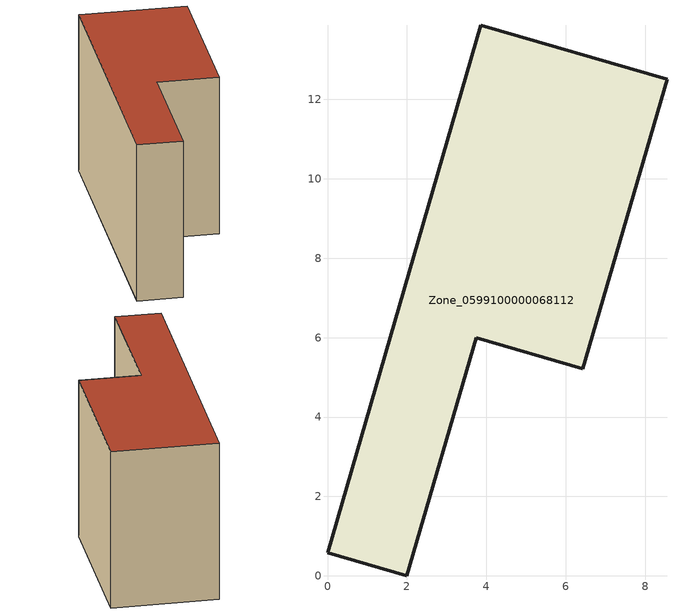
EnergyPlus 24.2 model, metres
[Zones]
Zone_0599100000068112
 floor ground (C_G): 3.74,6 2,0 0,0.58 3.86,13.87 8.55,12.51 6.43,5.22 z0
 wall outside (C_F): 3.86,13.87 0,0.58 2,0 3.74,6 6.43,5.22 8.55,12.51 3.86,13.87 z0:7.59
 roof outside (C_R): 8.55,12.51 3.86,13.87 0,0.58 2,0 3.74,6 6.43,5.22 z7.59
[BUILDING]
Pand.0599100000068112: North Axis=0; Terrain=City; Loads Convergence Tolerance Value=0.04; Temperature Convergence Tolerance Value=0.4; Solar Distribution=FullExterior; Maximum Number of Warmup Days=25; Minimum Number of Warmup Days=1
[Site:Location]
Rotterdam.The.Hague.AP_ZH_NLD Design_Conditions: Latitude=51.96; Longitude=4.45; Time Zone=1; Elevation=-4.5
[SITE:GROUNDTEMPERATURE:BUILDINGSURFACE]
18, 18, 18, 18, 18, 18, 18, 18, 18, 18, 18, 18
[MATERIAL] Thermal Absorptance=0.9; Solar Absorptance=0.7; Visible Absorptance=0.7
Name | Roughness | Thickness | Conductivity | Density | Specific Heat
G.TI.1946 | MediumSmooth | 0.15 | 1 | 540 | 1210
F.TI.1946 | Rough | 0.3 | 0.857143 | 1920 | 840
R.TI.1946 | MediumRough | 0.2 | 0.1 | 1500 | 1000
[CONSTRUCTION]
C_G: G.TI.1946
C_F: F.TI.1946
C_R: R.TI.1946
[ZONE]
Zone_0599100000068112: Type=1; Multiplier=1; Ceiling Height=Autocalculate; Volume=Autocalculate; Floor Area=autocalculate; Part of Total Floor Area=Yes
[ZONEINFILTRATION:DESIGNFLOWRATE]
Infil_Zone_0599100000068112: Zone or ZoneList or Space or SpaceList=Zone_0599100000068112; Schedule=AlwaysOn; Design Flow Rate Calculation Method=Flow/Area; Flow Rate per Floor Area=0.003; Constant Term Coefficient=1; Temperature Term Coefficient=0; Velocity Term Coefficient=0; Velocity Squared Term Coefficient=0
[HVACTEMPLATE:ZONE:IDEALLOADSAIRSYSTEM]
Zone_0599100000068112: Maximum Heating Supply Air Temperature=50; Minimum Cooling Supply Air Temperature=13; Maximum Heating Supply Air Humidity Ratio=0.0156; Minimum Cooling Supply Air Humidity Ratio=0.0077; Heating Limit=NoLimit; Cooling Limit=NoLimit; Dehumidification Control Type=ConstantSensibleHeatRatio; Cooling Sensible Heat Ratio=0.7; Dehumidification Setpoint=60; Humidification Control Type=None; Humidification Setpoint=30; Outdoor Air Method=None; Outdoor Air Flow Rate per Person=0.00944; Outdoor Air Flow Rate per Zone Floor Area=0; Outdoor Air Flow Rate per Zone=0; Demand Controlled Ventilation Type=None; Outdoor Air Economizer Type=NoEconomizer; Heat Recovery Type=None; Sensible Heat Recovery Effectiveness=0.7; Latent Heat Recovery Effectiveness=0.65
[ZONECONTROL:THERMOSTAT]
ThermostatControl_Zone_0599100000068112: Zone or ZoneList=Zone_0599100000068112; Control Type Schedule=DualSetpointControlType; Control 1=Thermostat_Zone_0599100000068112; Temperature Difference Between Cutout And Setpoint=0
[THERMOSTATSETPOINT:DUALSETPOINT]
Thermostat_Zone_0599100000068112: Heating Setpoint Temperature Schedule=HeatingSetpoint_Zone_0599100000068112; Cooling Setpoint Temperature Schedule=CoolingSetpoint_Zone_0599100000068112
[SCHEDULE:COMPACT]
HeatingSetpoint_Zone_0599100000068112: Through: 12/31, For: AllDays, Until: 24:00, 21
CoolingSetpoint_Zone_0599100000068112: Through: 12/31, For: AllDays, Until: 24:00, 24
DualSetpointControlType: Through: 12/31, For: AllDays, Until: 24:00, 4
AlwaysOn: Through: 12/31, For: AllDays, Until: 24:00, 1
